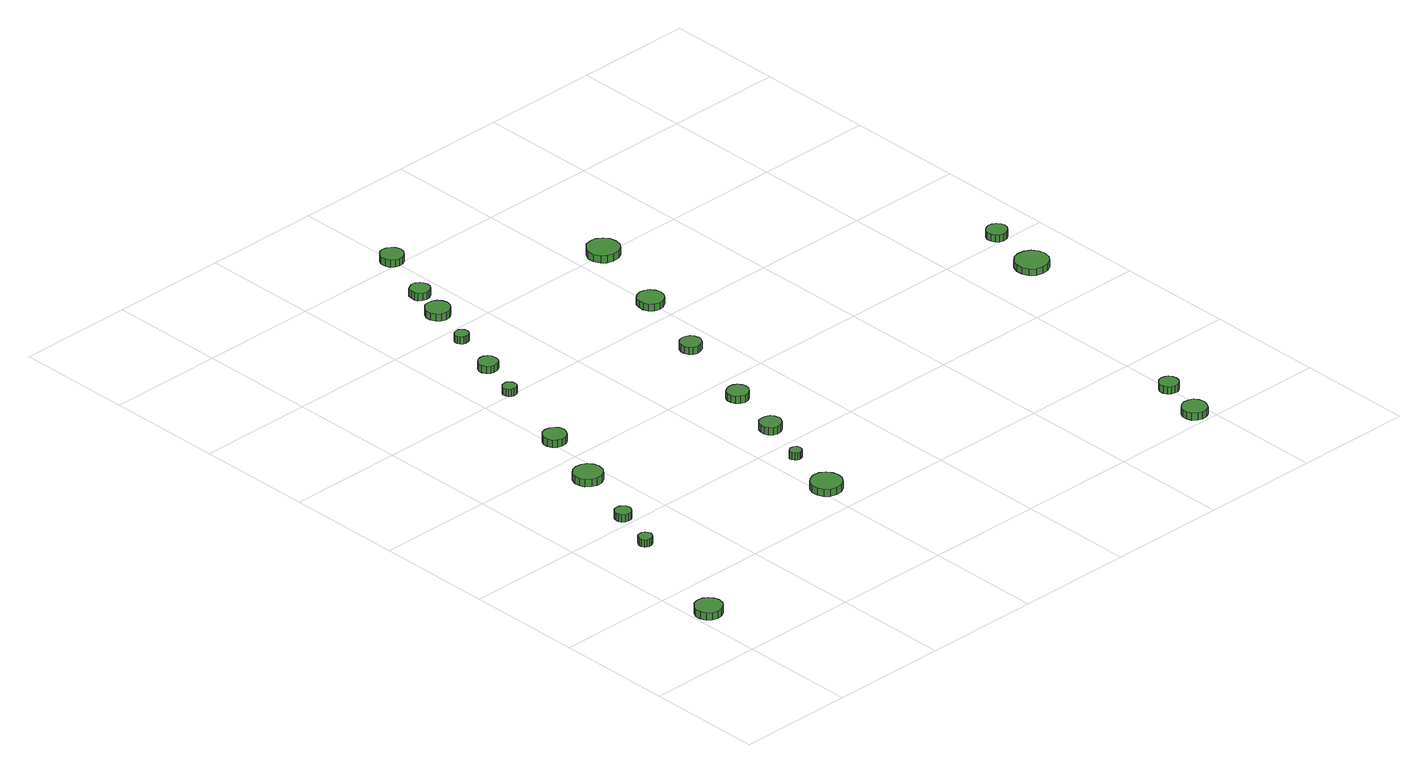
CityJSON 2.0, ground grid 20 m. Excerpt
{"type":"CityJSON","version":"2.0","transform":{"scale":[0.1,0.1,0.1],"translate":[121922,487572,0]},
"CityObjects":{
"tree1":{"type":"SolitaryVegetationObject","attributes":{"function":"something"},"geometry":[{"type":"MultiSurface","lod":"1","boundaries":[[[0,1,2,3,4,5,6,7,8,9,10,11,12,13,14]],[[15,16,17,18,19,20,21,22,23,24,25,26,27,28,29]],[[0,29,28,1]],[[1,28,27,2]],[[2,27,26,3]],[[3,26,25,4]],[[4,25,24,5]],[[5,24,23,6]],[[6,23,22,7]],[[7,22,21,8]],[[8,21,20,9]],[[9,20,19,10]],[[10,19,18,11]],[[11,18,17,12]],[[12,17,16,13]],[[13,16,15,14]],[[14,15,29,0]]]}]},
"tree2":{"type":"SolitaryVegetationObject","attributes":{"function":"something"},"geometry":[{"type":"MultiSurface","lod":"1","boundaries":[[[30,31,32,33,34,35,36,37,38,39,40,41,42,43,44]],[[45,46,47,48,49,50,51,52,53,54,55,56,57,58,59]],[[30,59,58,31]],[[31,58,57,32]],[[32,57,56,33]],[[33,56,55,34]],[[34,55,54,35]],[[35,54,53,36]],[[36,53,52,37]],[[37,52,51,38]],[[38,51,50,39]],[[39,50,49,40]],[[40,49,48,41]],[[41,48,47,42]],[[42,47,46,43]],[[43,46,45,44]],[[44,45,59,30]]]}]},
"tree3":{"type":"SolitaryVegetationObject","attributes":{"function":"something"},"geometry":[{"type":"MultiSurface","lod":"1","boundaries":[[[60,61,62,63,64,65,66,67,68,69,70,71,72,73,74]],[[75,76,77,78,79,80,81,82,83,84,85,86,87,88,89]],[[60,89,88,61]],[[61,88,87,62]],[[62,87,86,63]],[[63,86,85,64]],[[64,85,84,65]],[[65,84,83,66]],[[66,83,82,67]],[[67,82,81,68]],[[68,81,80,69]],[[69,80,79,70]],[[70,79,78,71]],[[71,78,77,72]],[[72,77,76,73]],[[73,76,75,74]],[[74,75,89,60]]]}]},
"tree4":{"type":"SolitaryVegetationObject","attributes":{"function":"something"},"geometry":[{"type":"MultiSurface","lod":"1","boundaries":[[[90,91,92,93,94,95,96,97,98,99,100,101,102,103,104]],[[105,106,107,108,109,110,111,112,113,114,115,116,117,118,119]],[[90,119,118,91]],[[91,118,117,92]],[[92,117,116,93]],[[93,116,115,94]],[[94,115,114,95]],[[95,114,113,96]],[[96,113,112,97]],[[97,112,111,98]],[[98,111,110,99]],[[99,110,109,100]],[[100,109,108,101]],[[101,108,107,102]],[[102,107,106,103]],[[103,106,105,104]],[[104,105,119,90]]]}]},
"tree5":{"type":"SolitaryVegetationObject","attributes":{"function":"something"},"geometry":[{"type":"MultiSurface","lod":"1","boundaries":[[[120,121,122,123,124,125,126,127,128,129,130,131,132,133,134]],[[135,136,137,138,139,140,141,142,143,144,145,146,147,148,149]],[[120,149,148,121]],[[121,148,147,122]],[[122,147,146,123]],[[123,146,145,124]],[[124,145,144,125]],[[125,144,143,126]],[[126,143,142,127]],[[127,142,141,128]],[[128,141,140,129]],[[129,140,139,130]],[[130,139,138,131]],[[131,138,137,132]],[[132,137,136,133]],[[133,136,135,134]],[[134,135,149,120]]]}]},
"tree6":{"type":"SolitaryVegetationObject","attributes":{"function":"something"},"geometry":[{"type":"MultiSurface","lod":"1","boundaries":[[[150,151,152,153,154,155,156,157,158,159,160,161,162,163,164]],[[165,166,167,168,169,170,171,172,173,174,175,176,177,178,179]],[[150,179,178,151]],[[151,178,177,152]],[[152,177,176,153]],[[153,176,175,154]],[[154,175,174,155]],[[155,174,173,156]],[[156,173,172,157]],[[157,172,171,158]],[[158,171,170,159]],[[159,170,169,160]],[[160,169,168,161]],[[161,168,167,162]],[[162,167,166,163]],[[163,166,165,164]],[[164,165,179,150]]]}]},
"tree7":{"type":"SolitaryVegetationObject","attributes":{"function":"something"},"geometry":[{"type":"MultiSurface","lod":"1","boundaries":[[[180,181,182,183,184,185,186,187,188,189,190,191,192,193,194]],[[195,196,197,198,199,200,201,202,203,204,205,206,207,208,209]],[[180,209,208,181]],[[181,208,207,182]],[[182,207,206,183]],[[183,206,205,184]],[[184,205,204,185]],[[185,204,203,186]],[[186,203,202,187]],[[187,202,201,188]],[[188,201,200,189]],[[189,200,199,190]],[[190,199,198,191]],[[191,198,197,192]],[[192,197,196,193]],[[193,196,195,194]],[[194,195,209,180]]]}]},
"tree8":{"type":"SolitaryVegetationObject","attributes":{"function":"something"},"geometry":[{"type":"MultiSurface","lod":"1","boundaries":[[[210,211,212,213,214,215,216,217,218,219,220,221,222,223,224]],[[225,226,227,228,229,230,231,232,233,234,235,236,237,238,239]],[[210,239,238,211]],[[211,238,237,212]],[[212,237,236,213]],[[213,236,235,214]],[[214,235,234,215]],[[215,234,233,216]],[[216,233,232,217]],[[217,232,231,218]],[[218,231,230,219]],[[219,230,229,220]],[[220,229,228,221]],[[221,228,227,222]],[[222,227,226,223]],[[223,226,225,224]],[[224,225,239,210]]]}]},
"tree9":{"type":"SolitaryVegetationObject","attributes":{"function":"something"},"geometry":[{"type":"MultiSurface","lod":"1","boundaries":[[[240,241,242,243,244,245,246,247,248,249,250,251,252,253,254]],[[255,256,257,258,259,260,261,262,263,264,265,266,267,268,269]],[[240,269,268,241]],[[241,268,267,242]],[[242,267,266,243]],[[243,266,265,244]],[[244,265,264,245]],[[245,264,263,246]],[[246,263,262,247]],[[247,262,261,248]],[[248,261,260,249]],[[249,260,259,250]],[[250,259,258,251]],[[251,258,257,252]],[[252,257,256,253]],[[253,256,255,254]],[[254,255,269,240]]]}]},
"tree10":{"type":"SolitaryVegetationObject","attributes":{"function":"something"},"geometry":[{"type":"MultiSurface","lod":"1","boundaries":[[[270,271,272,273,274,275,276,277,278,279,280,281,282,283,284]],[[285,286,287,288,289,290,291,292,293,294,295,296,297,298,299]],[[270,299,298,271]],[[271,298,297,272]],[[272,297,296,273]],[[273,296,295,274]],[[274,295,294,275]],[[275,294,293,276]],[[276,293,292,277]],[[277,292,291,278]],[[278,291,290,279]],[[279,290,289,280]],[[280,289,288,281]],[[281,288,287,282]],[[282,287,286,283]],[[283,286,285,284]],[[284,285,299,270]]]}]},
"tree11":{"type":"SolitaryVegetationObject","attributes":{"function":"something"},"geometry":[{"type":"MultiSurface","lod":"1","boundaries":[[[300,301,302,303,304,305,306,307,308,309,310,311,312,313,314]],[[315,316,317,318,319,320,321,322,323,324,325,326,327,328,329]],[[300,329,328,301]],[[301,328,327,302]],[[302,327,326,303]],[[303,326,325,304]],[[304,325,324,305]],[[305,324,323,306]],[[306,323,322,307]],[[307,322,321,308]],[[308,321,320,309]],[[309,320,319,310]],[[310,319,318,311]],[[311,318,317,312]],[[312,317,316,313]],[[313,316,315,314]],[[314,315,329,300]]]}]},
"tree12":{"type":"SolitaryVegetationObject","attributes":{"function":"something"},"geometry":[{"type":"MultiSurface","lod":"1","boundaries":[[[330,331,332,333,334,335,336,337,338,339,340,341,342,343,344]],[[345,346,347,348,349,350,351,352,353,354,355,356,357,358,359]],[[330,359,358,331]],[[331,358,357,332]],[[332,357,356,333]],[[333,356,355,334]],[[334,355,354,335]],[[335,354,353,336]],[[336,353,352,337]],[[337,352,351,338]],[[338,351,350,339]],[[339,350,349,340]],[[340,349,348,341]],[[341,348,347,342]],[[342,347,346,343]],[[343,346,345,344]],[[344,345,359,330]]]}]},
"tree13":{"type":"SolitaryVegetationObject","attributes":{"function":"something"},"geometry":[{"type":"MultiSurface","lod":"1","boundaries":[[[360,361,362,363,364,365,366,367,368,369,370,371,372,373,374]],[[375,376,377,378,379,380,381,382,383,384,385,386,387,388,389]],[[360,389,388,361]],[[361,388,387,362]],[[362,387,386,363]],[[363,386,385,364]],[[364,385,384,365]],[[365,384,383,366]],[[366,383,382,367]],[[367,382,381,368]],[[368,381,380,369]],[[369,380,379,370]],[[370,379,378,371]],[[371,378,377,372]],[[372,377,376,373]],[[373,376,375,374]],[[374,375,389,360]]]}]},
"tree14":{"type":"SolitaryVegetationObject","attributes":{"function":"something"},"geometry":[{"type":"MultiSurface","lod":"1","boundaries":[[[390,391,392,393,394,395,396,397,398,399,400,401,402,403,404]],[[405,406,407,408,409,410,411,412,413,414,415,416,417,418,419]],[[390,419,418,391]],[[391,418,417,392]],[[392,417,416,393]],[[393,416,415,394]],[[394,415,414,395]],[[395,414,413,396]],[[396,413,412,397]],[[397,412,411,398]],[[398,411,410,399]],[[399,410,409,400]],[[400,409,408,401]],[[401,408,407,402]],[[402,407,406,403]],[[403,406,405,404]],[[404,405,419,390]]]}]},
"tree15":{"type":"SolitaryVegetationObject","attributes":{"function":"something"},"geometry":[{"type":"MultiSurface","lod":"1","boundaries":[[[420,421,422,423,424,425,426,427,428,429,430,431,432,433,434]],[[435,436,437,438,439,440,441,442,443,444,445,446,447,448,449]],[[420,449,448,421]],[[421,448,447,422]],[[422,447,446,423]],[[423,446,445,424]],[[424,445,444,425]],[[425,444,443,426]],[[426,443,442,427]],[[427,442,441,428]],[[428,441,440,429]],[[429,440,439,430]],[[430,439,438,431]],[[431,438,437,432]],[[432,437,436,433]],[[433,436,435,434]],[[434,435,449,420]]]}]},
"tree16":{"type":"SolitaryVegetationObject","attributes":{"function":"something"},"geometry":[{"type":"MultiSurface","lod":"1","boundaries":[[[450,451,452,453,454,455,456,457,458,459,460,461,462,463,464]],[[465,466,467,468,469,470,471,472,473,474,475,476,477,478,479]],[[450,479,478,451]],[[451,478,477,452]],[[452,477,476,453]],[[453,476,475,454]],[[454,475,474,455]],[[455,474,473,456]],[[456,473,472,457]],[[457,472,471,458]],[[458,471,470,459]],[[459,470,469,460]],[[460,469,468,461]],[[461,468,467,462]],[[462,467,466,463]],[[463,466,465,464]],[[464,465,479,450]]]}]},
"tree17":{"type":"SolitaryVegetationObject","attributes":{"function":"something"},"geometry":[{"type":"MultiSurface","lod":"1","boundaries":[[[480,481,482,483,484,485,486,487,488,489,490,491,492,493,494]],[[495,496,497,498,499,500,501,502,503,504,505,506,507,508,509]],[[480,509,508,481]],[[481,508,507,482]],[[482,507,506,483]],[[483,506,505,484]],[[484,505,504,485]],[[485,504,503,486]],[[486,503,502,487]],[[487,502,501,488]],[[488,501,500,489]],[[489,500,499,490]],[[490,499,498,491]],[[491,498,497,492]],[[492,497,496,493]],[[493,496,495,494]],[[494,495,509,480]]]}]},
"tree18":{"type":"SolitaryVegetationObject","attributes":{"function":"something"},"geometry":[{"type":"MultiSurface","lod":"1","boundaries":[[[510,511,512,513,514,515,516,517,518,519,520,521,522,523,524]],[[525,526,527,528,529,530,531,532,533,534,535,536,537,538,539]],[[510,539,538,511]],[[511,538,537,512]],[[512,537,536,513]],[[513,536,535,514]],[[514,535,534,515]],[[515,534,533,516]],[[516,533,532,517]],[[517,532,531,518]],[[518,531,530,519]],[[519,530,529,520]],[[520,529,528,521]],[[521,528,527,522]],[[522,527,526,523]],[[523,526,525,524]],[[524,525,539,510]]]}]},
"tree19":{"type":"SolitaryVegetationObject","attributes":{"function":"something"},"geometry":[{"type":"MultiSurface","lod":"1","boundaries":[[[540,541,542,543,544,545,546,547,548,549,550,551,552,553,554]],[[555,556,557,558,559,560,561,562,563,564,565,566,567,568,569]],[[540,569,568,541]],[[541,568,567,542]],[[542,567,566,543]],[[543,566,565,544]],[[544,565,564,545]],[[545,564,563,546]],[[546,563,562,547]],[[547,562,561,548]],[[548,561,560,549]],[[549,560,559,550]],[[550,559,558,551]],[[551,558,557,552]],[[552,557,556,553]],[[553,556,555,554]],[[554,555,569,540]]]}]},
"tree20":{"type":"SolitaryVegetationObject","attributes":{"function":"something"},"geometry":[{"type":"MultiSurface","lod":"1","boundaries":[[[570,571,572,573,574,575,576,577,578,579,580,581,582,583,584]],[[585,586,587,588,589,590,591,592,593,594,595,596,597,598,599]],[[570,599,598,571]],[[571,598,597,572]],[[572,597,596,573]],[[573,596,595,574]],[[574,595,594,575]],[[575,594,593,576]],[[576,593,592,577]],[[577,592,591,578]],[[578,591,590,579]],[[579,590,589,580]],[[580,589,588,581]],[[581,588,587,582]],[[582,587,586,583]],[[583,586,585,584]],[[584,585,599,570]]]}]},
"tree21":{"type":"SolitaryVegetationObject","attributes":{"function":"something"},"geometry":[{"type":"MultiSurface","lod":"1","boundaries":[[[600,601,602,603,604,605,606,607,608,609,610,611,612,613,614]],[[615,616,617,618,619,620,621,622,623,624,625,626,627,628,629]],[[600,629,628,601]],[[601,628,627,602]],[[602,627,626,603]],[[603,626,625,604]],[[604,625,624,605]],[[605,624,623,606]],[[606,623,622,607]],[[607,622,621,608]],[[608,621,620,609]],[[609,620,619,610]],[[610,619,618,611]],[[611,618,617,612]],[[612,617,616,613]],[[613,616,615,614]],[[614,615,629,600]]]}]},
"tree22":{"type":"SolitaryVegetationObject","attributes":{"function":"something"},"geometry":[{"type":"MultiSurface","lod":"1","boundaries":[[[630,631,632,633,634,635,636,637,638,639,640,641,642,643,644]],[[645,646,647,648,649,650,651,652,653,654,655,656,657,658,659]],[[630,659,658,631]],[[631,658,657,632]],[[632,657,656,633]],[[633,656,655,634]],[[634,655,654,635]],[[635,654,653,636]],[[636,653,652,637]],[[637,652,651,638]],[[638,651,650,639]],[[639,650,649,640]],[[640,649,648,641]],[[641,648,647,642]],[[642,647,646,643]],[[643,646,645,644]],[[644,645,659,630]]]}]}
},
"vertices":[
[50,123,17],[48,132,17],[42,140,17],[34,145,17],[24,146,17],[15,143,17],[8,136,17],[4,128,17],[4,118,17],[8,109,17],[15,103,17],[24,100,17],[34,101,17],[42,106,17],[48,114,17],[48,114,4],[42,106,4],[34,101,4],[24,100,4],[15,103,4],[8,109,4],[4,118,4],[4,128,4],[8,136,4],[15,143,4],[24,146,4],[34,145,4],[42,140,4],[48,132,4],[50,123,4],
[113,341,15],[112,345,15],[109,349,15],[105,352,15],[100,352,15],[95,351,15],[92,347,15],[90,343,15],[90,338,15],[92,334,15],[95,331,15],[100,329,15],[105,330,15],[109,332,15],[112,336,15],[112,336,2],[109,332,2],[105,330,2],[100,329,2],[95,331,2],[92,334,2],[90,338,2],[90,343,2],[92,347,2],[95,351,2],[100,352,2],[105,352,2],[109,349,2],[112,345,2],[113,341,2],
[142,418,16],[141,424,16],[137,428,16],[133,431,16],[127,432,16],[121,430,16],[117,426,16],[115,421,16],[115,415,16],[117,410,16],[121,406,16],[127,405,16],[133,405,16],[137,408,16],[141,413,16],[141,413,3],[137,408,3],[133,405,3],[127,405,3],[121,406,3],[117,410,3],[115,415,3],[115,421,3],[117,426,3],[121,430,3],[127,432,3],[133,431,3],[137,428,3],[141,424,3],[142,418,3],
[192,537,17],[190,547,17],[184,555,17],[175,560,17],[165,561,17],[156,558,17],[148,551,17],[144,542,17],[144,532,17],[148,523,17],[156,516,17],[165,513,17],[175,514,17],[184,519,17],[190,527,17],[190,527,4],[184,519,4],[175,514,4],[165,513,4],[156,516,4],[148,523,4],[144,532,4],[144,542,4],[148,551,4],[156,558,4],[165,561,4],[175,560,4],[184,555,4],[190,547,4],[192,537,4],
[230,655,16],[228,663,16],[223,669,16],[216,673,16],[208,674,16],[200,672,16],[194,666,16],[191,659,16],[191,651,16],[194,643,16],[200,638,16],[208,635,16],[216,636,16],[223,640,16],[228,647,16],[228,647,3],[223,640,3],[216,636,3],[208,635,3],[200,638,3],[194,643,3],[191,651,3],[191,659,3],[194,666,3],[200,672,3],[208,674,3],[216,673,3],[223,669,3],[228,663,3],[230,655,3],
[441,263,16],[439,273,16],[433,282,16],[423,288,16],[413,289,16],[402,285,16],[394,278,16],[390,268,16],[390,257,16],[394,247,16],[402,240,16],[413,237,16],[423,238,16],[433,243,16],[439,252,16],[439,252,3],[433,243,3],[423,238,3],[413,237,3],[402,240,3],[394,247,3],[390,257,3],[390,268,3],[394,278,3],[402,285,3],[413,289,3],[423,288,3],[433,282,3],[439,273,3],[441,263,3],
[272,807,15],[271,811,15],[268,815,15],[264,818,15],[259,818,15],[255,817,15],[251,813,15],[249,809,15],[249,804,15],[251,800,15],[255,797,15],[259,796,15],[264,796,15],[268,798,15],[271,802,15],[271,802,2],[268,798,2],[264,796,2],[259,796,2],[255,797,2],[251,800,2],[249,804,2],[249,809,2],[251,813,2],[255,817,2],[259,818,2],[264,818,2],[268,815,2],[271,811,2],[272,807,2],
[302,881,16],[301,888,16],[297,893,16],[291,897,16],[284,897,16],[278,895,16],[273,891,16],[270,885,16],[270,878,16],[273,872,16],[278,867,16],[284,865,16],[291,866,16],[297,869,16],[301,875,16],[301,875,3],[297,869,3],[291,866,3],[284,865,3],[278,867,3],[273,872,3],[270,878,3],[270,885,3],[273,891,3],[278,895,3],[284,897,3],[291,897,3],[297,893,3],[301,888,3],[302,881,3],
[456,363,15],[455,367,15],[453,370,15],[449,372,15],[445,373,15],[441,371,15],[438,369,15],[436,365,15],[436,361,15],[438,357,15],[441,354,15],[445,353,15],[449,353,15],[453,355,15],[455,359,15],[455,359,2],[453,355,2],[449,353,2],[445,353,2],[441,354,2],[438,357,2],[436,361,2],[436,365,2],[438,369,2],[441,371,2],[445,373,2],[449,372,2],[453,370,2],[455,367,2],[456,363,2],
[326,969,16],[325,973,16],[322,977,16],[318,980,16],[313,980,16],[309,979,16],[305,976,16],[303,971,16],[303,967,16],[305,962,16],[309,959,16],[313,958,16],[318,958,16],[322,960,16],[325,964,16],[325,964,3],[322,960,3],[318,958,3],[313,958,3],[309,959,3],[305,962,3],[303,967,3],[303,971,3],[305,976,3],[309,979,3],[313,980,3],[318,980,3],[322,977,3],[325,973,3],[326,969,3],
[493,448,16],[491,456,16],[487,462,16],[480,465,16],[473,466,16],[465,464,16],[460,459,16],[457,452,16],[457,444,16],[460,438,16],[465,432,16],[473,430,16],[480,431,16],[487,435,16],[491,441,16],[491,441,3],[487,435,3],[480,431,3],[473,430,3],[465,432,3],[460,438,3],[457,444,3],[457,452,3],[460,459,3],[465,464,3],[473,466,3],[480,465,3],[487,462,3],[491,456,3],[493,448,3],
[361,1049,17],[359,1057,17],[354,1064,17],[347,1068,17],[338,1069,17],[330,1067,17],[324,1061,17],[320,1053,17],[320,1045,17],[324,1037,17],[330,1031,17],[338,1028,17],[347,1029,17],[354,1034,17],[359,1040,17],[359,1040,4],[354,1034,4],[347,1029,4],[338,1028,4],[330,1031,4],[324,1037,4],[320,1045,4],[320,1053,4],[324,1061,4],[330,1067,4],[338,1069,4],[347,1068,4],[354,1064,4],[359,1057,4],[361,1049,4],
[521,550,16],[520,558,16],[515,564,16],[509,568,16],[501,568,16],[494,566,16],[488,561,16],[485,554,16],[485,547,16],[488,540,16],[494,535,16],[501,532,16],[509,533,16],[515,537,16],[520,543,16],[520,543,3],[515,537,3],[509,533,3],[501,532,3],[494,535,3],[488,540,3],[485,547,3],[485,554,3],[488,561,3],[494,566,3],[501,568,3],[509,568,3],[515,564,3],[520,558,3],[521,550,3],
[378,1110,16],[376,1117,16],[372,1122,16],[366,1126,16],[359,1127,16],[353,1124,16],[347,1120,16],[345,1113,16],[345,1106,16],[347,1100,16],[353,1095,16],[359,1093,16],[366,1094,16],[372,1097,16],[376,1103,16],[376,1103,3],[372,1097,3],[366,1094,3],[359,1093,3],[353,1095,3],[347,1100,3],[345,1106,3],[345,1113,3],[347,1120,3],[353,1124,3],[359,1127,3],[366,1126,3],[372,1122,3],[376,1117,3],[378,1110,3],
[567,702,18],[565,710,18],[561,716,18],[554,719,18],[547,720,18],[540,718,18],[535,713,18],[532,706,18],[532,699,18],[535,692,18],[540,687,18],[547,685,18],[554,686,18],[561,689,18],[565,695,18],[565,695,5],[561,689,5],[554,686,5],[547,685,5],[540,687,5],[535,692,5],[532,699,5],[532,706,5],[535,713,5],[540,718,5],[547,720,5],[554,719,5],[561,716,5],[565,710,5],[567,702,5],
[418,1211,18],[416,1219,18],[411,1225,18],[404,1229,18],[396,1230,18],[389,1228,18],[383,1222,18],[380,1215,18],[380,1207,18],[383,1199,18],[389,1194,18],[396,1192,18],[404,1192,18],[411,1196,18],[416,1203,18],[416,1203,5],[411,1196,5],[404,1192,5],[396,1192,5],[389,1194,5],[383,1199,5],[380,1207,5],[380,1215,5],[383,1222,5],[389,1228,5],[396,1230,5],[404,1229,5],[411,1225,5],[416,1219,5],[418,1211,5],
[616,838,20],[614,847,20],[609,854,20],[601,859,20],[592,860,20],[583,857,20],[576,851,20],[573,842,20],[573,833,20],[576,825,20],[583,819,20],[592,816,20],[601,817,20],[609,822,20],[614,829,20],[614,829,8],[609,822,8],[601,817,8],[592,816,8],[583,819,8],[576,825,8],[573,833,8],[573,842,8],[576,851,8],[583,857,8],[592,860,8],[601,859,8],[609,854,8],[614,847,8],[616,838,8],
[668,992,23],[666,1003,23],[659,1012,23],[650,1018,23],[639,1019,23],[628,1016,23],[620,1008,23],[615,998,23],[615,987,23],[620,976,23],[628,969,23],[639,966,23],[650,967,23],[659,972,23],[666,981,23],[666,981,10],[659,972,10],[650,967,10],[639,966,10],[628,969,10],[620,976,10],[615,987,10],[615,998,10],[620,1008,10],[628,1016,10],[639,1019,10],[650,1018,10],[659,1012,10],[666,1003,10],[668,992,10],
[995,22,19],[993,31,19],[988,38,19],[981,42,19],[972,43,19],[964,40,19],[957,34,19],[954,26,19],[954,18,19],[957,10,19],[964,4,19],[972,1,19],[981,2,19],[988,6,19],[993,14,19],[993,14,6],[988,6,6],[981,2,6],[972,1,6],[964,4,6],[957,10,6],[954,18,6],[954,26,6],[957,34,6],[964,40,6],[972,43,6],[981,42,6],[988,38,6],[993,31,6],[995,22,6],
[1009,99,22],[1008,105,22],[1004,111,22],[998,114,22],[991,115,22],[985,113,22],[980,108,22],[977,102,22],[977,95,22],[980,89,22],[985,85,22],[991,83,22],[998,83,22],[1004,87,22],[1008,92,22],[1008,92,9],[1004,87,9],[998,83,9],[991,83,9],[985,85,9],[980,89,9],[977,95,9],[977,102,9],[980,108,9],[985,113,9],[991,115,9],[998,114,9],[1004,111,9],[1008,105,9],[1009,99,9],
[1112,498,29],[1110,509,29],[1103,518,29],[1093,524,29],[1081,525,29],[1070,522,29],[1062,514,29],[1057,503,29],[1057,492,29],[1062,481,29],[1070,473,29],[1081,470,29],[1093,471,29],[1103,477,29],[1110,486,29],[1110,486,17],[1103,477,17],[1093,471,17],[1081,470,17],[1070,473,17],[1062,481,17],[1057,492,17],[1057,503,17],[1062,514,17],[1070,522,17],[1081,525,17],[1093,524,17],[1103,518,17],[1110,509,17],[1112,498,17],
[1123,598,31],[1122,604,31],[1117,610,31],[1111,614,31],[1104,615,31],[1097,612,31],[1092,608,31],[1089,601,31],[1089,594,31],[1092,587,31],[1097,583,31],[1104,580,31],[1111,581,31],[1117,585,31],[1122,591,31],[1122,591,18],[1117,585,18],[1111,581,18],[1104,580,18],[1097,583,18],[1092,587,18],[1089,594,18],[1089,601,18],[1092,608,18],[1097,612,18],[1104,615,18],[1111,614,18],[1117,610,18],[1122,604,18],[1123,598,18]
]}
